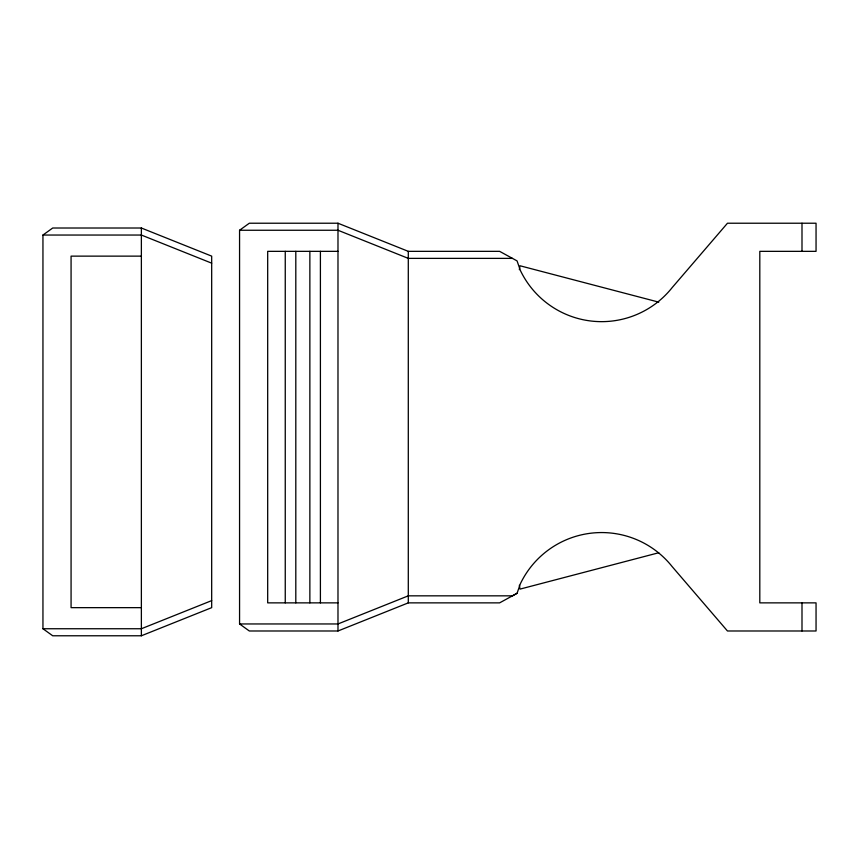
<?xml version="1.0" encoding="UTF-8"?>
<svg xmlns="http://www.w3.org/2000/svg" width="859" height="859" viewBox="0 0 859 859"><rect width="100%" height="100%" fill="white"/><g stroke="black" fill="none" stroke-linecap="round" stroke-linejoin="round"><path stroke-width="1.29" d="M519.351 269.662L519.985 265.764L658.767 302.143M517.054 593.311L520.371 583.766A90.077 90.077 0 0 1 672.168 566.618L727.466 630.989L816.05 630.989L816.05 602.868L759.807 602.868L759.807 251.343L816.05 251.343L816.05 223.222L727.466 223.222L672.168 287.593A90.077 90.077 0 0 1 520.371 270.445L517.054 260.9L499.616 251.343L408.293 251.343L337.984 223.222L249.325 223.222L239.564 230.255L239.564 623.956L249.325 630.989L337.984 630.989L408.293 602.868L499.616 602.868L517.054 593.311L512.469 595.835L408.293 595.835L337.984 623.956L239.564 623.956M42.95 235.044L52.71 228.011L141.37 228.011L211.679 256.132L211.679 607.657L141.37 635.778L52.71 635.778L42.95 628.745L42.95 235.044L141.37 235.044L211.679 263.165M211.679 600.624L141.37 628.745L42.95 628.745M658.767 552.745L519.985 589.124L519.351 585.226M239.564 230.255L337.984 230.255L408.293 258.376L512.458 258.376M337.984 251.343L267.686 251.343L267.686 602.868L337.984 602.868M141.37 256.132L71.072 256.132L71.072 607.657L141.37 607.657M801.995 223.222L801.995 251.343M801.995 602.868L801.995 630.989M408.293 251.343L408.293 602.868M337.984 223.222L337.984 630.989M320.407 251.343L320.407 602.868M309.863 251.343L309.863 602.868M295.807 251.343L295.807 602.868M285.252 251.343L285.252 602.868M141.37 228.011L141.37 635.778"/></g></svg>
